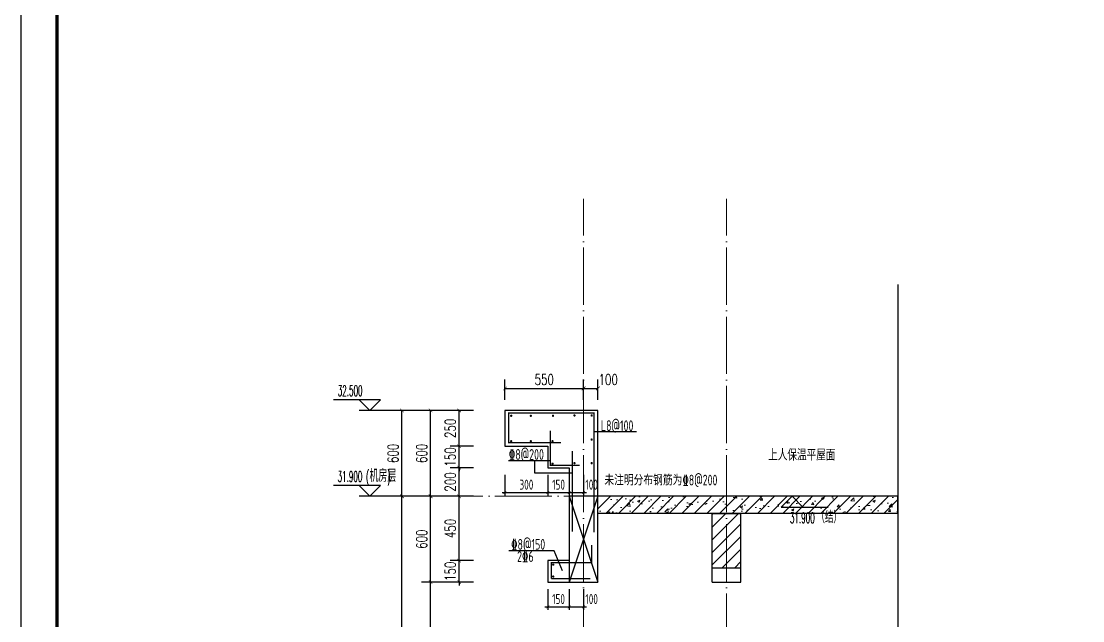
# Model space of a CAD drawing. Extents: x -461650 to 361314, y 245336 to 769729.
# Drawn here: x 299954 to 307379, y 673752 to 677945 of the extents above; entities that cross this region are included whole.
import ezdxf

# ---------------------------------------------------------------- set-up
doc = ezdxf.new("R2010")
doc.units = 0
doc.header["$LTSCALE"] = 1000
doc.linetypes.add('DOTE', pattern=[2.42, 2, -0.2, 0.02, -0.2])
doc.layers.get('0').update_dxf_attribs({"linetype": 'CONTINUOUS'})
doc.layers.get('DEFPOINTS').update_dxf_attribs({"linetype": 'CONTINUOUS'})
for name, color, linetype in [('DIM', 2, 'CONTINUOUS'), ('DIM_ELEV', 3, 'CONTINUOUS'), ('DIM_SYMB', 3, 'CONTINUOUS'), ('PUB_DIM', 3, 'CONTINUOUS'), ('PUB_TEXT', 2, 'CONTINUOUS'), ('REIN', 6, 'CONTINUOUS'), ('S-大样-砼线', 7, 'CONTINUOUS'), ('S-引出线', 40, 'CONTINUOUS'), ('TEXT', 2, 'CONTINUOUS'), ('WALL', 5, 'CONTINUOUS'), ('yichutu', 7, 'CONTINUOUS')]:
    doc.layers.add(name, color=color, linetype=linetype)
for name, color, linetype, lineweight in [('DOTE', 19, 'DOTE', 9), ('PUB_HATCH', 8, 'CONTINUOUS', 9), ('图框', 9, 'CONTINUOUS', 18)]:
    doc.layers.add(name, color=color, linetype=linetype, lineweight=lineweight)
doc.styles.add('_TCH_DIM', font='SIMPLEX.shx', dxfattribs={"width": 0.7, "bigfont": 'GBCBIG.shx'})
doc.styles.add('_TCH_DIM_T3', font='SIMPLEX', dxfattribs={"width": 0.705882, "bigfont": 'GBCBIG'})
doc.styles.add('TSSD_DIMENSION', font='Tssdeng.shx', dxfattribs={"width": 0.7, "bigfont": 'tssdchn.shx'})
doc.styles.add('TSSD_REIN', font='tssdeng.shx', dxfattribs={"width": 0.7, "height": 300, "bigfont": 'tssdchn.shx'})
doc.dimstyles.new('_TCH_ARCH&&25', dxfattribs={"dimtxt": 74.375, "dimasz": 25, "dimexe": 62.5, "dimexo": 75, "dimgap": 25, "dimtad": 1, "dimdec": 0, "dimzin": 0, "dimdsep": 46, "dimtxsty": '_TCH_DIM_T3', "dimblk": 'ARCHTICK', "dimcen": 0.09, "dimclrt": 7, "dimazin": 0, "dimtfac": 1, "dimtdec": 0, "dimtix": 1, "dimtmove": 2, "dimatfit": 3, "dimldrblk": 'ARCHTICK', "dimfxl": 0, "dimtolj": 1, "dimtzin": 0, "dimarcsym": 0})
doc.dimstyles.new('TSSD_20_20', dxfattribs={"dimtxt": 60, "dimasz": 20, "dimexe": 20, "dimexo": 50, "dimgap": 20, "dimtad": 1, "dimdec": 0, "dimzin": 0, "dimdsep": 46, "dimtxsty": 'TSSD_DIMENSION', "dimblk": 'ARCHTICK', "dimblk1": 'ARCHTICK', "dimblk2": 'ARCHTICK', "dimcen": 0, "dimdle": 20, "dimclrt": 7, "dimadec": 0, "dimazin": 0, "dimtfac": 1, "dimtdec": 0, "dimtix": 1, "dimtmove": 2, "dimatfit": 3, "dimfxl": 0, "dimtolj": 1, "dimtzin": 0, "dimarcsym": 0})

# ---------------------------------------------------------------- blocks, each defined once
blk = doc.blocks.new('GFDDDDRG')
at = {"layer": '图框'}
blk.add_lwpolyline([(923310, -107437), (923310, -159999), (893610, -159999), (893610, -107437)], close=True, dxfattribs=at)
blk.add_lwpolyline([(923310, -107437), (923310, -159999), (893610, -159999), (893610, -107437)], close=True, dxfattribs=at)
at = {"layer": '图框', "const_width": 50}
blk.add_lwpolyline([(894110, -159499), (922810, -159499), (922810, -108687), (894110, -108687)], close=True, dxfattribs=at)
blk = doc.blocks.new('yct-1051-594-26275-14850-25-1002.0')
at = {"layer": 'yichutu', "color": 7}
blk.add_lwpolyline([(0, 0), (0, 14850), (26275, 14850), (26275, 0)], close=True, dxfattribs=at)
blk = doc.blocks.new('_ArchTick')
at = {"color": 0, "linetype": 'ByBlock', "const_width": 0.15}
blk.add_lwpolyline([(-0.5, -0.5), (0.5, 0.5)], dxfattribs=at)
blk = doc.blocks.new('*D730')
at = {"layer": 'DEFPOINTS', "color": 0}
for p in [(303637.3, 674023), (303787.3, 674023), (303787.3, 673849.3)]:
    blk.add_point(p, dxfattribs=at)
at = {"layer": 'DIM', "color": 0, "lineweight": -2}
for p, q in [((303637.3, 673973), (303637.3, 673829.3)), ((303787.3, 673973), (303787.3, 673829.3)), ((303617.3, 673849.3), (303807.3, 673849.3))]:
    blk.add_line(p, q, dxfattribs=at)
at = {"layer": 'DIM', "color": 0, "lineweight": -2, "xscale": 20, "yscale": 20, "zscale": 20, "rotation": 180}
blk.add_blockref('_ArchTick', (303637.3, 673849.3), dxfattribs=at)
at = {"layer": 'DIM', "color": 0, "lineweight": -2, "xscale": 20, "yscale": 20, "zscale": 20}
blk.add_blockref('_ArchTick', (303787.3, 673849.3), dxfattribs=at)
at = {"layer": 'DIM', "color": 7, "insert": (303712.3, 673904.3), "char_height": 70, "attachment_point": 5, "style": 'TSSD_DIMENSION'}
blk.add_mtext('\\A1;150', dxfattribs=at)
blk = doc.blocks.new('*D731')
at = {"layer": 'DEFPOINTS', "color": 0}
for p in [(303787.3, 674023), (303887.3, 674023), (303887.3, 673849.3)]:
    blk.add_point(p, dxfattribs=at)
at = {"layer": 'DIM', "color": 0, "lineweight": -2}
for p, q in [((303787.3, 673973), (303787.3, 673829.3)), ((303887.3, 673973), (303887.3, 673829.3)), ((303767.3, 673849.3), (303907.3, 673849.3))]:
    blk.add_line(p, q, dxfattribs=at)
at = {"layer": 'DIM', "color": 0, "lineweight": -2, "xscale": 20, "yscale": 20, "zscale": 20, "rotation": 180}
blk.add_blockref('_ArchTick', (303787.3, 673849.3), dxfattribs=at)
at = {"layer": 'DIM', "color": 0, "lineweight": -2, "xscale": 20, "yscale": 20, "zscale": 20}
blk.add_blockref('_ArchTick', (303887.3, 673849.3), dxfattribs=at)
at = {"layer": 'DIM', "color": 7, "insert": (303943.7, 673904.3), "char_height": 70, "attachment_point": 5, "style": 'TSSD_DIMENSION'}
blk.add_mtext('\\A1;100', dxfattribs=at)
blk = doc.blocks.new('*D732')
at = {"layer": 'DEFPOINTS', "color": 0}
for p in [(303337.3, 674823), (303637.3, 674823), (303637.3, 674649.3)]:
    blk.add_point(p, dxfattribs=at)
at = {"layer": 'DIM', "color": 0, "lineweight": -2}
for p, q in [((303337.3, 674773), (303337.3, 674629.3)), ((303637.3, 674773), (303637.3, 674629.3)), ((303317.3, 674649.3), (303657.3, 674649.3))]:
    blk.add_line(p, q, dxfattribs=at)
at = {"layer": 'DIM', "color": 0, "lineweight": -2, "xscale": 20, "yscale": 20, "zscale": 20, "rotation": 180}
blk.add_blockref('_ArchTick', (303337.3, 674649.3), dxfattribs=at)
at = {"layer": 'DIM', "color": 0, "lineweight": -2, "xscale": 20, "yscale": 20, "zscale": 20}
blk.add_blockref('_ArchTick', (303637.3, 674649.3), dxfattribs=at)
at = {"layer": 'DIM', "color": 7, "insert": (303487.3, 674704.3), "char_height": 70, "attachment_point": 5, "style": 'TSSD_DIMENSION'}
blk.add_mtext('\\A1;300', dxfattribs=at)
blk = doc.blocks.new('*D733')
at = {"layer": 'DEFPOINTS', "color": 0}
for p in [(303637.3, 674823), (303787.3, 674823), (303787.3, 674649.3)]:
    blk.add_point(p, dxfattribs=at)
at = {"layer": 'DIM', "color": 0, "lineweight": -2}
for p, q in [((303637.3, 674773), (303637.3, 674629.3)), ((303787.3, 674773), (303787.3, 674629.3)), ((303617.3, 674649.3), (303807.3, 674649.3))]:
    blk.add_line(p, q, dxfattribs=at)
at = {"layer": 'DIM', "color": 0, "lineweight": -2, "xscale": 20, "yscale": 20, "zscale": 20, "rotation": 180}
blk.add_blockref('_ArchTick', (303637.3, 674649.3), dxfattribs=at)
at = {"layer": 'DIM', "color": 0, "lineweight": -2, "xscale": 20, "yscale": 20, "zscale": 20}
blk.add_blockref('_ArchTick', (303787.3, 674649.3), dxfattribs=at)
at = {"layer": 'DIM', "color": 7, "insert": (303712.3, 674704.3), "char_height": 70, "attachment_point": 5, "style": 'TSSD_DIMENSION'}
blk.add_mtext('\\A1;150', dxfattribs=at)
blk = doc.blocks.new('*D734')
at = {"layer": 'DEFPOINTS', "color": 0}
for p in [(303787.3, 674823), (303887.3, 674823), (303887.3, 674649.3)]:
    blk.add_point(p, dxfattribs=at)
at = {"layer": 'DIM', "color": 0, "lineweight": -2}
for p, q in [((303787.3, 674773), (303787.3, 674629.3)), ((303887.3, 674773), (303887.3, 674629.3)), ((303767.3, 674649.3), (303907.3, 674649.3))]:
    blk.add_line(p, q, dxfattribs=at)
at = {"layer": 'DIM', "color": 0, "lineweight": -2, "xscale": 20, "yscale": 20, "zscale": 20, "rotation": 180}
blk.add_blockref('_ArchTick', (303787.3, 674649.3), dxfattribs=at)
at = {"layer": 'DIM', "color": 0, "lineweight": -2, "xscale": 20, "yscale": 20, "zscale": 20}
blk.add_blockref('_ArchTick', (303887.3, 674649.3), dxfattribs=at)
at = {"layer": 'DIM', "color": 7, "insert": (303943.7, 674704.3), "char_height": 70, "attachment_point": 5, "style": 'TSSD_DIMENSION'}
blk.add_mtext('\\A1;100', dxfattribs=at)
blk = doc.blocks.new('*D735')
at = {"layer": 'DEFPOINTS', "color": 0}
for p in [(303887.3, 675377.1), (303337.3, 675223), (303887.3, 675223)]:
    blk.add_point(p, dxfattribs=at)
at = {"layer": 'PUB_DIM', "color": 0, "lineweight": -2}
for p, q in [((303337.3, 675298), (303337.3, 675439.6)), ((303887.3, 675298), (303887.3, 675439.6)), ((303337.3, 675377.1), (303887.3, 675377.1))]:
    blk.add_line(p, q, dxfattribs=at)
at = {"layer": 'PUB_DIM', "color": 0, "lineweight": -2, "xscale": 25, "yscale": 25, "zscale": 25, "rotation": 180}
blk.add_blockref('_ArchTick', (303337.3, 675377.1), dxfattribs=at)
at = {"layer": 'PUB_DIM', "color": 0, "lineweight": -2, "xscale": 25, "yscale": 25, "zscale": 25}
blk.add_blockref('_ArchTick', (303887.3, 675377.1), dxfattribs=at)
at = {"layer": 'PUB_DIM', "color": 7, "insert": (303612.3, 675439.3), "char_height": 74.38, "attachment_point": 5, "style": '_TCH_DIM_T3'}
blk.add_mtext('\\A1;550', dxfattribs=at)
blk = doc.blocks.new('*D736')
at = {"layer": 'DEFPOINTS', "color": 0}
for p in [(303987.3, 675377.1), (303887.3, 675223), (303987.3, 675223)]:
    blk.add_point(p, dxfattribs=at)
at = {"layer": 'PUB_DIM', "color": 0, "lineweight": -2}
for p, q in [((303887.3, 675298), (303887.3, 675439.6)), ((303987.3, 675298), (303987.3, 675439.6)), ((303887.3, 675377.1), (303987.3, 675377.1))]:
    blk.add_line(p, q, dxfattribs=at)
at = {"layer": 'PUB_DIM', "color": 0, "lineweight": -2, "xscale": 25, "yscale": 25, "zscale": 25, "rotation": 180}
blk.add_blockref('_ArchTick', (303887.3, 675377.1), dxfattribs=at)
at = {"layer": 'PUB_DIM', "color": 0, "lineweight": -2, "xscale": 25, "yscale": 25, "zscale": 25}
blk.add_blockref('_ArchTick', (303987.3, 675377.1), dxfattribs=at)
at = {"layer": 'PUB_DIM', "color": 7, "insert": (304059.7, 675439.3), "char_height": 74.38, "attachment_point": 5, "style": '_TCH_DIM_T3'}
blk.add_mtext('\\A1;100', dxfattribs=at)
blk = doc.blocks.new('*D737')
at = {"layer": 'DEFPOINTS', "color": 0}
for p in [(303017.1, 675223), (303191.7, 675223), (303191.7, 674973)]:
    blk.add_point(p, dxfattribs=at)
at = {"layer": 'PUB_DIM', "color": 0, "lineweight": -2}
for p, q in [((303116.7, 675223), (302954.6, 675223)), ((303017.1, 674973), (303017.1, 675223)), ((303116.7, 674973), (302954.6, 674973))]:
    blk.add_line(p, q, dxfattribs=at)
at = {"layer": 'PUB_DIM', "color": 0, "lineweight": -2, "xscale": 25, "yscale": 25, "zscale": 25}
for p, rotation in [((303017.1, 675223), 90), ((303017.1, 674973), 270)]:
    blk.add_blockref('_ArchTick', p, dxfattribs=dict(at, rotation=rotation))
at = {"layer": 'PUB_DIM', "color": 7, "insert": (302954.9, 675098), "char_height": 74.38, "attachment_point": 5, "rotation": 90, "style": '_TCH_DIM_T3'}
blk.add_mtext('\\A1;250', dxfattribs=at)
blk = doc.blocks.new('*D738')
at = {"layer": 'DEFPOINTS', "color": 0}
for p in [(303017.1, 674973), (303191.7, 674973), (303191.7, 674823)]:
    blk.add_point(p, dxfattribs=at)
at = {"layer": 'PUB_DIM', "color": 0, "lineweight": -2}
for p, q in [((303116.7, 674973), (302954.6, 674973)), ((303017.1, 674973), (303017.1, 674998)), ((303017.1, 674823), (303017.1, 674973)), ((303116.7, 674823), (302954.6, 674823)), ((303017.1, 674823), (303017.1, 674798))]:
    blk.add_line(p, q, dxfattribs=at)
at = {"layer": 'PUB_DIM', "color": 0, "lineweight": -2, "xscale": 25, "yscale": 25, "zscale": 25}
for p, rotation in [((303017.1, 674973), 270), ((303017.1, 674823), 90)]:
    blk.add_blockref('_ArchTick', p, dxfattribs=dict(at, rotation=rotation))
at = {"layer": 'PUB_DIM', "color": 7, "insert": (302954.9, 674898), "char_height": 74.38, "attachment_point": 5, "rotation": 90, "style": '_TCH_DIM_T3'}
blk.add_mtext('\\A1;150', dxfattribs=at)
blk = doc.blocks.new('*D739')
at = {"layer": 'DEFPOINTS', "color": 0}
for p in [(303017.1, 674823), (303191.7, 674823), (303191.7, 674623)]:
    blk.add_point(p, dxfattribs=at)
at = {"layer": 'PUB_DIM', "color": 0, "lineweight": -2}
for p, q in [((303116.7, 674823), (302954.6, 674823)), ((303017.1, 674623), (303017.1, 674823)), ((303116.7, 674623), (302954.6, 674623))]:
    blk.add_line(p, q, dxfattribs=at)
at = {"layer": 'PUB_DIM', "color": 0, "lineweight": -2, "xscale": 25, "yscale": 25, "zscale": 25}
for p, rotation in [((303017.1, 674823), 90), ((303017.1, 674623), 270)]:
    blk.add_blockref('_ArchTick', p, dxfattribs=dict(at, rotation=rotation))
at = {"layer": 'PUB_DIM', "color": 7, "insert": (302954.9, 674723), "char_height": 74.38, "attachment_point": 5, "rotation": 90, "style": '_TCH_DIM_T3'}
blk.add_mtext('\\A1;200', dxfattribs=at)
blk = doc.blocks.new('*D740')
at = {"layer": 'DEFPOINTS', "color": 0}
for p in [(303017.1, 674623), (303191.7, 674623), (303191.7, 674173)]:
    blk.add_point(p, dxfattribs=at)
at = {"layer": 'PUB_DIM', "color": 0, "lineweight": -2}
for p, q in [((303116.7, 674623), (302954.6, 674623)), ((303017.1, 674173), (303017.1, 674623)), ((303116.7, 674173), (302954.6, 674173))]:
    blk.add_line(p, q, dxfattribs=at)
at = {"layer": 'PUB_DIM', "color": 0, "lineweight": -2, "xscale": 25, "yscale": 25, "zscale": 25}
for p, rotation in [((303017.1, 674623), 90), ((303017.1, 674173), 270)]:
    blk.add_blockref('_ArchTick', p, dxfattribs=dict(at, rotation=rotation))
at = {"layer": 'PUB_DIM', "color": 7, "insert": (302954.9, 674398), "char_height": 74.38, "attachment_point": 5, "rotation": 90, "style": '_TCH_DIM_T3'}
blk.add_mtext('\\A1;450', dxfattribs=at)
blk = doc.blocks.new('*D741')
at = {"layer": 'DEFPOINTS', "color": 0}
for p in [(303017.1, 674173), (303191.7, 674173), (303191.7, 674023)]:
    blk.add_point(p, dxfattribs=at)
at = {"layer": 'PUB_DIM', "color": 0, "lineweight": -2}
for p, q in [((303017.1, 674173), (303017.1, 674198)), ((303116.7, 674173), (302954.6, 674173)), ((303017.1, 674023), (303017.1, 674173)), ((303116.7, 674023), (302954.6, 674023)), ((303017.1, 674023), (303017.1, 673998))]:
    blk.add_line(p, q, dxfattribs=at)
at = {"layer": 'PUB_DIM', "color": 0, "lineweight": -2, "xscale": 25, "yscale": 25, "zscale": 25}
for p, rotation in [((303017.1, 674173), 270), ((303017.1, 674023), 90)]:
    blk.add_blockref('_ArchTick', p, dxfattribs=dict(at, rotation=rotation))
at = {"layer": 'PUB_DIM', "color": 7, "insert": (302954.9, 674098), "char_height": 74.38, "attachment_point": 5, "rotation": 90, "style": '_TCH_DIM_T3'}
blk.add_mtext('\\A1;150', dxfattribs=at)
blk = doc.blocks.new('*D756')
at = {"layer": 'DEFPOINTS', "color": 0}
for p in [(302817.1, 674023), (303117.1, 674023), (303117.1, 672623)]:
    blk.add_point(p, dxfattribs=at)
at = {"layer": 'PUB_DIM', "color": 0, "lineweight": -2}
for p, q in [((303042.1, 674023), (302754.6, 674023)), ((302817.1, 672623), (302817.1, 674023)), ((303042.1, 672623), (302754.6, 672623))]:
    blk.add_line(p, q, dxfattribs=at)
at = {"layer": 'PUB_DIM', "color": 0, "lineweight": -2, "xscale": 25, "yscale": 25, "zscale": 25}
for p, rotation in [((302817.1, 674023), 90), ((302817.1, 672623), 270)]:
    blk.add_blockref('_ArchTick', p, dxfattribs=dict(at, rotation=rotation))
at = {"layer": 'PUB_DIM', "color": 7, "insert": (302754.9, 673323), "char_height": 74.38, "attachment_point": 5, "rotation": 90, "style": '_TCH_DIM_T3'}
blk.add_mtext('\\A1;1400', dxfattribs=at)
blk = doc.blocks.new('*D757')
at = {"layer": 'DEFPOINTS', "color": 0}
for p in [(302817.1, 674623), (303117.1, 674623), (303117.1, 674023)]:
    blk.add_point(p, dxfattribs=at)
at = {"layer": 'PUB_DIM', "color": 0, "lineweight": -2}
for p, q in [((303042.1, 674623), (302754.6, 674623)), ((302817.1, 674023), (302817.1, 674623)), ((303042.1, 674023), (302754.6, 674023))]:
    blk.add_line(p, q, dxfattribs=at)
at = {"layer": 'PUB_DIM', "color": 0, "lineweight": -2, "xscale": 25, "yscale": 25, "zscale": 25}
for p, rotation in [((302817.1, 674623), 90), ((302817.1, 674023), 270)]:
    blk.add_blockref('_ArchTick', p, dxfattribs=dict(at, rotation=rotation))
at = {"layer": 'PUB_DIM', "color": 7, "insert": (302754.9, 674323), "char_height": 74.38, "attachment_point": 5, "rotation": 90, "style": '_TCH_DIM_T3'}
blk.add_mtext('\\A1;600', dxfattribs=at)
blk = doc.blocks.new('*D758')
at = {"layer": 'DEFPOINTS', "color": 0}
for p in [(302817.1, 675223), (303117.1, 675223), (303117.1, 674623)]:
    blk.add_point(p, dxfattribs=at)
at = {"layer": 'PUB_DIM', "color": 0, "lineweight": -2}
for p, q in [((303042.1, 675223), (302754.6, 675223)), ((302817.1, 674623), (302817.1, 675223)), ((303042.1, 674623), (302754.6, 674623))]:
    blk.add_line(p, q, dxfattribs=at)
at = {"layer": 'PUB_DIM', "color": 0, "lineweight": -2, "xscale": 25, "yscale": 25, "zscale": 25}
for p, rotation in [((302817.1, 675223), 90), ((302817.1, 674623), 270)]:
    blk.add_blockref('_ArchTick', p, dxfattribs=dict(at, rotation=rotation))
at = {"layer": 'PUB_DIM', "color": 7, "insert": (302754.9, 674923), "char_height": 74.38, "attachment_point": 5, "rotation": 90, "style": '_TCH_DIM_T3'}
blk.add_mtext('\\A1;600', dxfattribs=at)
blk = doc.blocks.new('*D764')
at = {"layer": 'DEFPOINTS', "color": 0}
for p in [(302617.1, 674623), (303117.1, 674623), (303117.1, 671723)]:
    blk.add_point(p, dxfattribs=at)
at = {"layer": 'PUB_DIM', "color": 0, "lineweight": -2}
for p, q in [((303042.1, 674623), (302554.6, 674623)), ((302617.1, 671723), (302617.1, 674623)), ((303042.1, 671723), (302554.6, 671723))]:
    blk.add_line(p, q, dxfattribs=at)
at = {"layer": 'PUB_DIM', "color": 0, "lineweight": -2, "xscale": 25, "yscale": 25, "zscale": 25}
for p, rotation in [((302617.1, 674623), 90), ((302617.1, 671723), 270)]:
    blk.add_blockref('_ArchTick', p, dxfattribs=dict(at, rotation=rotation))
at = {"layer": 'PUB_DIM', "color": 7, "insert": (302554.9, 673173), "char_height": 74.38, "attachment_point": 5, "rotation": 90, "style": '_TCH_DIM_T3'}
blk.add_mtext('\\A1;2900', dxfattribs=at)
blk = doc.blocks.new('*D765')
at = {"layer": 'DEFPOINTS', "color": 0}
for p in [(302617.1, 675223), (303117.1, 675223), (303117.1, 674623)]:
    blk.add_point(p, dxfattribs=at)
at = {"layer": 'PUB_DIM', "color": 0, "lineweight": -2}
for p, q in [((303042.1, 675223), (302554.6, 675223)), ((302617.1, 674623), (302617.1, 675223)), ((303042.1, 674623), (302554.6, 674623))]:
    blk.add_line(p, q, dxfattribs=at)
at = {"layer": 'PUB_DIM', "color": 0, "lineweight": -2, "xscale": 25, "yscale": 25, "zscale": 25}
for p, rotation in [((302617.1, 675223), 90), ((302617.1, 674623), 270)]:
    blk.add_blockref('_ArchTick', p, dxfattribs=dict(at, rotation=rotation))
at = {"layer": 'PUB_DIM', "color": 7, "insert": (302554.9, 674923), "char_height": 74.38, "attachment_point": 5, "rotation": 90, "style": '_TCH_DIM_T3'}
blk.add_mtext('\\A1;600', dxfattribs=at)
blk = doc.blocks.new('20210810.12293333')
at = {"layer": 'REIN', "const_width": 9}
for points in [[(366.8, 974.1), (1.3, 974.1), (1.3, 1182.5), (599, 1182.5), (599, 347.5)], [(447.9, 353.1), (447.9, 917.8)], [(299.3, 23.5), (299.3, 135.2), (583.1, 135.2), (583.1, 258.2)]]:
    blk.add_lwpolyline(points, dxfattribs=at)
at = {"layer": 'REIN', "const_width": 8}
for points in [[(15.6, 1162.9, 1), (23.6, 1162.9, 1)], [(153, 1162.9, 1), (161, 1162.9, 1)], [(307.9, 1162.9, 1), (315.9, 1162.9, 1)], [(457.7, 1165.1, 1), (465.7, 1165.1, 1)], [(578.4, 1165.1, 1), (586.4, 1165.1, 1)], [(15.6, 985.4, 1), (23.6, 985.4, 1)], [(153, 985.4, 1), (161, 985.4, 1)], [(304.5, 985.4, 1), (312.5, 985.4, 1)], [(578.4, 996.6, 1), (586.4, 996.6, 1)], [(304.5, 827.9, 1), (312.5, 827.9, 1)], [(457.7, 831.7, 1), (465.7, 831.7, 1)], [(578.4, 831.7, 1), (586.4, 831.7, 1)], [(309.5, 121.6, 1), (317.5, 121.6, 1)], [(309.5, 38.7, 1), (317.5, 38.7, 1)]]:
    blk.add_lwpolyline(points, format="xyb", close=True, dxfattribs=at)
at = {"layer": 'REIN'}
for points in [[(293.9, 1058.5, 9, 9, 0), (293.9, 815.8, 9, 9, 0), (498.4, 815.8, 9, 9, 0)], [(299.3, 23.5, 9, 9, 0), (571.8, 23.5, 9, 9, 0)]]:
    blk.add_lwpolyline(points, format="xyseb", dxfattribs=at)
at = {"layer": 'S-大样-砼线'}
for p, q in [((425.8, 600), (625.8, 0)), ((625.8, 600), (425.8, 0))]:
    blk.add_line(p, q, dxfattribs=at)
blk.add_lwpolyline([(625.8, 600), (425.8, 600), (425.8, 0), (625.8, 0)], close=True, dxfattribs=at)
at = {"layer": 'S-引出线'}
for p, q in [((595, 1052), (895.1, 1052)), ((0, 850.8), (293.9, 850.8)), ((183.6, 761.6), (183.6, 850.8)), ((447.9, 761.6), (183.6, 761.6))]:
    blk.add_line(p, q, dxfattribs=at)
blk.add_lwpolyline([(378.5, 78), (320.5, 219.5), (2, 219.5)], dxfattribs=at)
at = {"layer": 'TEXT', "style": 'TSSD_REIN', "width": 0.7}
for s, p in [('L8@100', (647.1, 1056.1)), ('%%1328@200', (3.1, 854.9)), ('未注明分布钢筋为%%1328@200', (670.8, 675.8)), ('%%1328@150', (19.1, 226.3)), ('2%%1326', (60.9, 141.1))]:
    blk.add_text(s, height=75, rotation=0, dxfattribs=at).set_placement(p)

msp = doc.modelspace()

# ---------------------------------------------------------------- hatches: boundary and pattern name
at = {"layer": 'PUB_HATCH'}
h = msp.add_hatch(dxfattribs=at)
h.set_pattern_fill('钢筋混凝土', color=256, scale=25, style=0)
h.set_pattern_definition([(45, (-737876.647, 828566.014), (-44.194174, 44.194174), []), (50, (-737876.65, 828566.01), (179.315046, -15.688034), [18.75, -206.25]), (355, (-737876.65, 828566.01), (-34.687833, 188.048033), [15, -165]), (100.4514, (-737861.7, 828564.7), (144.627345, 172.359886), [15.935047, -175.285528]), (46.1842, (-737876.65, 828616.01), (266.81026, -41.379754), [28.125, -309.375]), (96.6356, (-737854.4, 828612.57), (233.665676, 243.52947), [23.90257, -262.92825]), (351.1842, (-737876.65, 828616.01), (233.665486, 243.52965), [22.5, -247.5]), (21, (-737851.65, 828603.51), (149.226763, -100.654723), [18.75, -206.25]), (326, (-737851.65, 828603.51), (60.828833, 181.28751), [15, -165]), (71.4514, (-737839.21, 828595.13), (210.055657, 80.632624), [15.935047, -175.285528]), (37.5, (-737876.647, 828566.014), (3.039964, 83.2234635), [0, -163, 0, -167.5, 0, -165.625]), (7.5, (-737876.65, 828566.01), (65.767384, 98.602928), [0, -95.5, 0, -159.25, 0, -63.125]), (327.5, (-737932.397, 828566.014), (133.455609, -5.638718), [0, -62.5, 0, -195, 0, -258.75]), (317.5, (-737957.4, 828566.01), (145.796542, 25.026246), [0, -81.25, 0, -129.5, 0, -183.75])])
h.paths.add_polyline_path([(303987.28, 674622.98), (303987.28, 674502.98), (306085.8, 674502.98), (306085.8, 674622.98)])
h = msp.add_hatch(dxfattribs=at)
h.set_pattern_fill('普通砖', color=256, scale=25, style=0)
h.set_pattern_definition([(45, (-737876.647, 828610.89), (-44.1941915, 44.1941915), [])])
h.paths.add_polyline_path([(304787.28, 674122.98), (304987.28, 674122.98), (304987.28, 674502.98), (304787.28, 674502.98)])

# ---------------------------------------------------------------- linework, layer by layer
at = {"layer": 'DIM_ELEV'}
for p, q in [((302467.08, 675297.98), (302139.08, 675297.98)), ((302392.08, 675222.98), (302317.08, 675297.98)), ((302392.08, 675222.98), (302467.08, 675297.98)), ((302817.08, 675222.98), (302317.08, 675222.98)), ((302467.08, 674697.98), (302139.08, 674697.98)), ((302392.08, 674622.98), (302317.08, 674697.98)), ((302392.08, 674622.98), (302467.08, 674697.98)), ((302817.08, 674622.98), (302317.08, 674622.98))]:
    msp.add_line(p, q, dxfattribs=at)
at = {"layer": 'DIM_ELEV', "color": 3}
for p, q in [((305345.34, 674622.98), (305270.34, 674547.98)), ((305345.34, 674622.98), (305420.34, 674547.98)), ((305270.34, 674547.98), (305598.34, 674547.98))]:
    msp.add_line(p, q, dxfattribs=at)
at = {"layer": 'DIM_SYMB'}
msp.add_lwpolyline([(306085.8, 676102.98), (306085.8, 667441.11), (306138.3, 667422), (306033.3, 667403.48), (306085.8, 667384.86), (306085.8, 658722.98)], dxfattribs=at)
at = {"layer": 'DOTE', "color": 1, "linetype": 'DOTE', "ltscale": 0.2}
for p, q in [((303887.28, 659022.98), (303887.28, 676702.98)), ((304887.28, 659022.98), (304887.28, 676702.98)), ((306085.8, 674622.98), (303117.08, 674622.98))]:
    msp.add_line(p, q, dxfattribs=at)
at = {"layer": 'WALL'}
for p, q in [((303987.28, 675222.97), (303337.28, 675222.99)), ((303337.28, 675222.99), (303337.28, 674972.98)), ((303987.28, 674622.98), (303987.28, 675222.97)), ((303337.28, 674972.98), (303637.28, 674972.98)), ((303637.28, 674972.98), (303637.28, 674822.98)), ((303637.28, 674822.98), (303787.28, 674822.98)), ((303787.28, 674822.98), (303787.28, 674172.98)), ((306085.8, 674622.98), (303987.28, 674622.98)), ((306085.8, 674502.98), (306085.8, 674622.98)), ((306085.8, 674502.98), (303987.28, 674502.98)), ((303987.28, 674022.98), (303987.28, 674502.98)), ((304787.28, 674122.98), (304787.28, 674502.98)), ((304787.28, 674502.98), (304987.28, 674502.98)), ((304987.28, 674122.98), (304987.28, 674502.98)), ((303787.28, 674172.98), (303637.28, 674172.98)), ((303637.28, 674172.98), (303637.28, 674022.98)), ((304787.28, 674022.98), (304787.28, 674122.98)), ((304787.28, 674122.98), (304987.28, 674122.98)), ((304987.28, 674022.98), (304987.28, 674122.98)), ((303637.28, 674022.98), (303987.28, 674022.98)), ((304787.28, 674022.98), (304987.28, 674022.98))]:
    msp.add_line(p, q, dxfattribs=at)

# ---------------------------------------------------------------- block references
at = {"xscale": 0.5, "yscale": 0.5, "zscale": 0.5}
msp.add_blockref('GFDDDDRG', (-146851.04, 734849.49), dxfattribs=at)
at = {"layer": 'TEXT'}
msp.add_blockref('20210810.12293333', (303361.53, 674022.99), dxfattribs=at)
at = {"layer": 'yichutu', "rotation": 270}
msp.add_blockref('yct-1051-594-26275-14850-25-1002.0', (299953.85, 681131.01), dxfattribs=at)

# ---------------------------------------------------------------- texts
at = {"layer": 'DIM_ELEV', "color": 7, "style": '_TCH_DIM'}
for s, height, width, p in [('31.900', 74.375, 0.494118, (305330.79, 674435.46)), ('（结）', 84.397, 0.7, (305516.29, 674435.46))]:
    msp.add_text(s, height=height, dxfattribs=dict(at, width=width)).set_placement(p)
at = {"layer": 'PUB_TEXT'}
for s, height, style, width, p in [('32.500', 74.375, '_TCH_DIM', 0.494118, (302167.98, 675324.23)), ('上人保温平屋面', 80, 'TSSD_REIN', 0.7, (305178.29, 674872.8)), ('31.900', 74.375, '_TCH_DIM', 0.494118, (302166.58, 674724.23)), ('(', 74.38, '_TCH_DIM', 0.494118, (302365.33, 674723.01)), ('机房层', 89.362, '_TCH_DIM', 0.7, (302389.83, 674723.01)), (')', 74.38, '_TCH_DIM', 0.494118, (302514.94, 674723.01))]:
    msp.add_text(s, height=height, dxfattribs=dict(at, style=style, width=width)).set_placement(p)

# ---------------------------------------------------------------- dimensions: what is measured, and where the dimension line sits
at = {"layer": 'DIM'}
for p1, p2, picture, middle in [((303337.28, 674822.98), (303637.28, 674822.98), '*D732', (303487.28, 674704.27)), ((303637.28, 674822.98), (303787.28, 674822.98), '*D733', (303712.28, 674704.27)), ((303637.28, 674022.98), (303787.28, 674022.98), '*D730', (303712.28, 673904.27))]:
    dim = msp.add_aligned_dim(p1=p1, p2=p2, distance=-173.71, dimstyle='TSSD_20_20', override={"dimtxt": 70}, dxfattribs=at)
    dim.commit()
    dim.dimension.update_dxf_attribs({"geometry": picture, "text_midpoint": middle})
for base, p1, p2, picture, middle in [((303887.28, 674649.27), (303787.28, 674822.98), (303887.28, 674822.98), '*D734', (303943.72, 674704.27)), ((303887.28, 673849.27), (303787.28, 674022.98), (303887.28, 674022.98), '*D731', (303943.72, 673904.27))]:
    dim = msp.add_linear_dim(base=base, p1=p1, p2=p2, angle=360, dimstyle='TSSD_20_20', override={"dimtxt": 70}, dxfattribs=at)
    dim.commit()
    dim.dimension.update_dxf_attribs({"geometry": picture, "text_midpoint": middle, "dimtype": 161})
at = {"layer": 'PUB_DIM'}
for p1, p2, distance, picture, middle in [((303337.28, 675222.98), (303887.28, 675222.98), 154.16, '*D735', (303612.28, 675439.33)), ((303117.08, 674622.98), (303117.08, 675222.98), 500, '*D765', (302554.89, 674922.98)), ((303117.08, 674622.98), (303117.08, 675222.98), 300, '*D758', (302754.89, 674922.98)), ((303191.69, 674972.98), (303191.69, 675222.98), 174.61, '*D737', (302954.89, 675097.98)), ((303191.69, 674822.98), (303191.69, 674972.98), 174.61, '*D738', (302954.89, 674897.98)), ((303191.69, 674622.98), (303191.69, 674822.98), 174.61, '*D739', (302954.89, 674722.98)), ((303117.08, 671722.98), (303117.08, 674622.98), 500, '*D764', (302554.89, 673172.98)), ((303117.08, 674022.97), (303117.08, 674622.98), 300, '*D757', (302754.89, 674322.98)), ((303191.69, 674172.98), (303191.69, 674622.98), 174.61, '*D740', (302954.89, 674397.98)), ((303191.69, 674022.98), (303191.69, 674172.98), 174.61, '*D741', (302954.89, 674097.98)), ((303117.08, 672622.98), (303117.08, 674022.97), 300, '*D756', (302754.89, 673322.98))]:
    dim = msp.add_aligned_dim(p1=p1, p2=p2, distance=distance, dimstyle='_TCH_ARCH&&25', dxfattribs=at)
    dim.commit()
    dim.dimension.update_dxf_attribs({"geometry": picture, "text_midpoint": middle})
dim = msp.add_linear_dim(base=(303987.28, 675377.14), p1=(303887.28, 675222.98), p2=(303987.28, 675222.98), angle=360, dimstyle='_TCH_ARCH&&25', dxfattribs=at)
dim.commit()
dim.dimension.update_dxf_attribs({"geometry": '*D736', "text_midpoint": (304059.69, 675439.33), "dimtype": 161})

doc.saveas('drawing.dxf')
